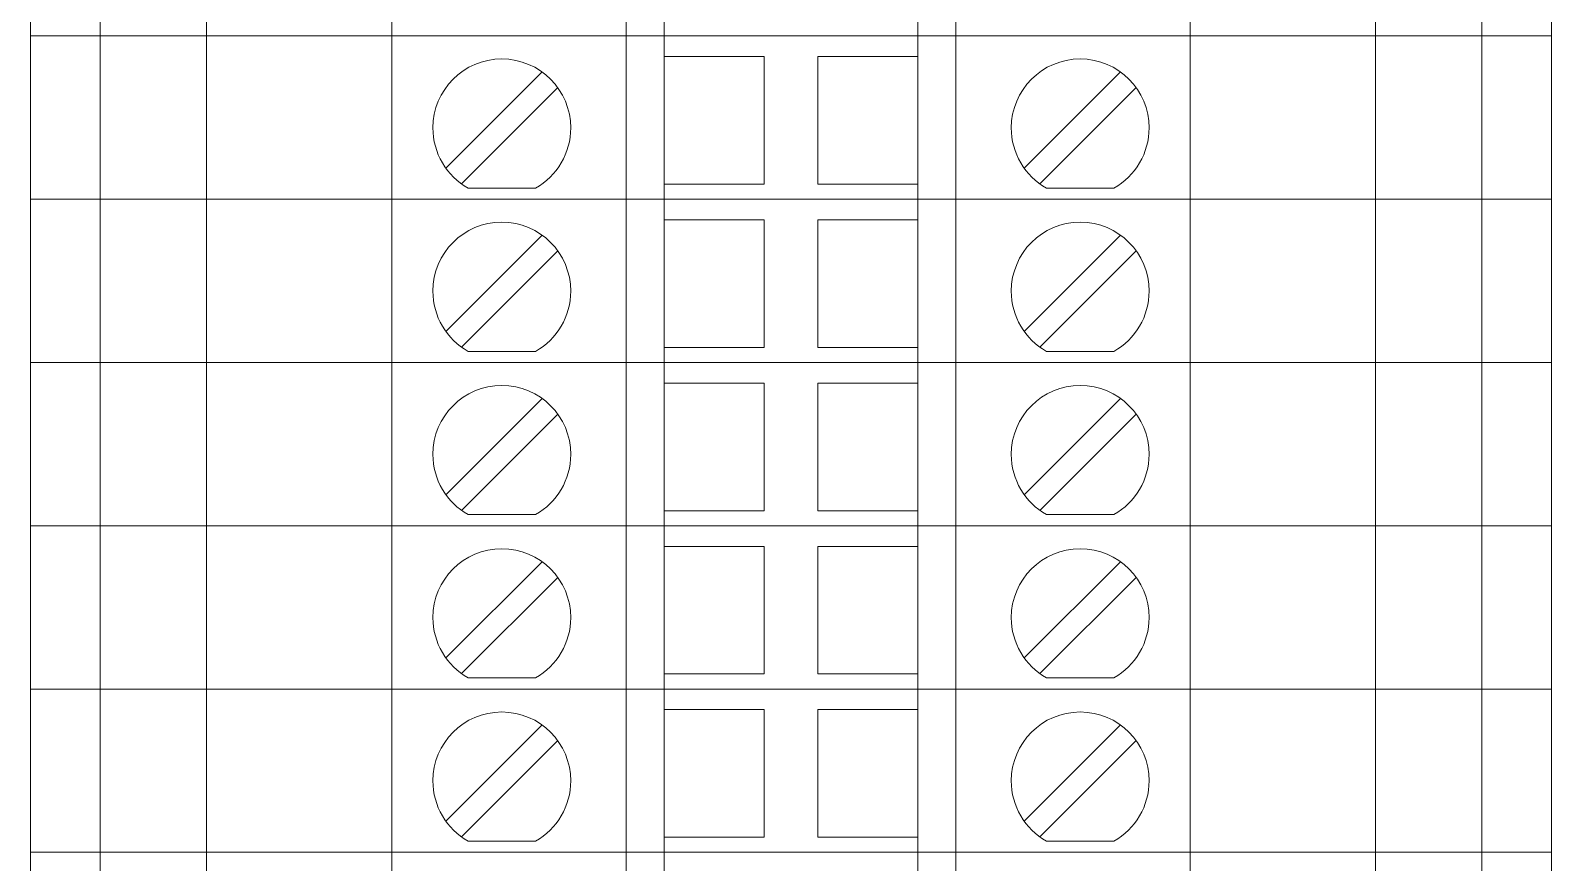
# Model space of a CAD drawing. Header units: millimetres. Extents: x 1880 to 4113, y 771 to 2990.
# Drawn here: x 2250.67 to 2298.67, y 1886.74 to 1912.99 of the extents above; entities that cross this region are included whole.
import ezdxf

# ---------------------------------------------------------------- set-up
doc = ezdxf.new("R2010")
doc.units = ezdxf.units.MM
doc.layers.add('000-PI-ORMAR', color=2, linetype='Continuous')

msp = doc.modelspace()

# ---------------------------------------------------------------- linework, layer by layer
at = {"layer": '000-PI-ORMAR', "color": 0, "linetype": 'ByBlock', "lineweight": 0}
for p, q in [((2250.672, 1912.813), (2250.672, 1917.963)), ((2252.872, 1912.813), (2252.872, 1917.963)), ((2256.233, 1912.813), (2256.233, 1917.963)), ((2262.072, 1912.813), (2262.072, 1917.963)), ((2269.472, 1912.813), (2269.472, 1917.963)), ((2270.672, 1912.813), (2270.672, 1917.963)), ((2278.672, 1912.813), (2278.672, 1917.963)), ((2279.872, 1912.813), (2279.872, 1917.963)), ((2287.272, 1912.813), (2287.272, 1917.963)), ((2293.111, 1912.813), (2293.111, 1917.963)), ((2296.472, 1912.813), (2296.472, 1917.963)), ((2298.672, 1912.813), (2298.672, 1917.963)), ((2250.672, 1912.813), (2250.672, 1912.813)), ((2250.672, 1912.813), (2251.355, 1912.813)), ((2250.672, 1912.813), (2250.672, 1912.813)), ((2250.672, 1912.813), (2251.355, 1912.813)), ((2250.672, 1907.663), (2250.672, 1912.813)), ((2251.672, 1912.813), (2251.355, 1912.813)), ((2251.672, 1912.813), (2251.355, 1912.813)), ((2252.872, 1912.813), (2251.672, 1912.813)), ((2251.672, 1912.813), (2251.672, 1912.813)), ((2251.672, 1912.813), (2251.672, 1912.813)), ((2252.872, 1912.813), (2251.672, 1912.813)), ((2252.172, 1912.813), (2252.172, 1912.813)), ((2254.464, 1912.813), (2252.872, 1912.813)), ((2252.872, 1912.813), (2252.872, 1912.813)), ((2252.872, 1912.813), (2252.872, 1912.813)), ((2254.464, 1912.813), (2252.872, 1912.813)), ((2252.872, 1907.663), (2252.872, 1912.813)), ((2256.606, 1912.813), (2254.464, 1912.813)), ((2256.606, 1912.813), (2254.464, 1912.813)), ((2254.922, 1912.813), (2254.922, 1912.813)), ((2254.922, 1912.813), (2254.922, 1912.813)), ((2256.233, 1907.663), (2256.233, 1912.813)), ((2256.606, 1912.813), (2256.99, 1912.813)), ((2256.99, 1912.813), (2256.606, 1912.813)), ((2256.99, 1912.813), (2259.498, 1912.813)), ((2259.498, 1912.813), (2256.99, 1912.813)), ((2257.472, 1912.813), (2257.472, 1912.813)), ((2257.472, 1912.813), (2257.472, 1912.813)), ((2258.372, 1912.813), (2258.372, 1912.813)), ((2258.372, 1912.813), (2258.372, 1912.813)), ((2258.672, 1912.813), (2258.672, 1912.813)), ((2262.072, 1912.813), (2259.498, 1912.813)), ((2262.072, 1912.813), (2259.498, 1912.813)), ((2269.472, 1912.813), (2262.072, 1912.813)), ((2269.472, 1912.813), (2262.072, 1912.813)), ((2262.072, 1907.663), (2262.072, 1912.813)), ((2270.672, 1912.813), (2269.472, 1912.813)), ((2270.672, 1912.813), (2269.472, 1912.813)), ((2269.472, 1907.663), (2269.472, 1912.813)), ((2278.672, 1912.813), (2270.672, 1912.813)), ((2270.672, 1912.813), (2270.672, 1912.813)), ((2270.672, 1912.813), (2270.672, 1912.813)), ((2278.672, 1912.813), (2270.672, 1912.813)), ((2270.672, 1907.663), (2270.672, 1912.813)), ((2279.872, 1912.813), (2278.672, 1912.813)), ((2278.672, 1912.813), (2278.672, 1912.813)), ((2278.672, 1912.813), (2278.672, 1912.813)), ((2279.872, 1912.813), (2278.672, 1912.813)), ((2278.672, 1907.663), (2278.672, 1912.813)), ((2287.272, 1912.813), (2279.872, 1912.813)), ((2287.272, 1912.813), (2279.872, 1912.813)), ((2279.872, 1907.663), (2279.872, 1912.813)), ((2284.472, 1912.813), (2284.472, 1912.813)), ((2284.472, 1912.813), (2284.472, 1912.813)), ((2289.846, 1912.813), (2287.272, 1912.813)), ((2289.846, 1912.813), (2287.272, 1912.813)), ((2287.272, 1907.663), (2287.272, 1912.813)), ((2289.522, 1912.813), (2289.522, 1912.813)), ((2289.522, 1912.813), (2289.522, 1912.813)), ((2289.846, 1912.813), (2292.354, 1912.813)), ((2292.354, 1912.813), (2289.846, 1912.813)), ((2290.672, 1912.813), (2290.672, 1912.813)), ((2292.172, 1912.813), (2292.172, 1912.813)), ((2292.172, 1912.813), (2292.172, 1912.813)), ((2292.354, 1912.813), (2292.738, 1912.813)), ((2292.738, 1912.813), (2292.354, 1912.813)), ((2294.88, 1912.813), (2292.738, 1912.813)), ((2294.88, 1912.813), (2292.738, 1912.813)), ((2293.111, 1907.663), (2293.111, 1912.813)), ((2294.422, 1912.813), (2294.422, 1912.813)), ((2294.422, 1912.813), (2294.422, 1912.813)), ((2296.472, 1912.813), (2294.88, 1912.813)), ((2296.472, 1912.813), (2294.88, 1912.813)), ((2296.472, 1912.813), (2298.672, 1912.813)), ((2296.472, 1912.813), (2296.472, 1912.813)), ((2296.472, 1912.813), (2296.472, 1912.813)), ((2296.472, 1912.813), (2298.672, 1912.813)), ((2296.472, 1907.663), (2296.472, 1912.813)), ((2298.672, 1912.813), (2298.672, 1912.813)), ((2298.672, 1912.813), (2298.672, 1912.813)), ((2298.672, 1907.663), (2298.672, 1912.813)), ((2270.672, 1912.163), (2270.672, 1912.163)), ((2270.672, 1912.163), (2273.822, 1912.163)), ((2273.822, 1912.163), (2273.822, 1908.138)), ((2273.822, 1912.163), (2273.822, 1912.163)), ((2275.522, 1912.163), (2278.672, 1912.163)), ((2275.522, 1908.138), (2275.522, 1912.163)), ((2275.522, 1912.163), (2275.522, 1912.163)), ((2278.672, 1912.163), (2278.672, 1912.163)), ((2266.817, 1911.679), (2263.782, 1908.643)), ((2266.817, 1911.679), (2266.817, 1911.679)), ((2285.067, 1911.679), (2282.032, 1908.643)), ((2285.067, 1911.679), (2285.067, 1911.679)), ((2264.276, 1908.148), (2267.312, 1911.184)), ((2267.312, 1911.184), (2267.312, 1911.184)), ((2269.472, 1908.613), (2269.472, 1911.213)), ((2269.472, 1911.213), (2269.472, 1911.213)), ((2279.872, 1911.213), (2279.872, 1911.213)), ((2279.872, 1908.613), (2279.872, 1911.213)), ((2282.526, 1908.148), (2285.562, 1911.184)), ((2285.562, 1911.184), (2285.562, 1911.184)), ((2263.782, 1908.643), (2263.782, 1908.643)), ((2269.472, 1908.613), (2269.472, 1908.613)), ((2279.872, 1908.613), (2279.872, 1908.613)), ((2282.032, 1908.643), (2282.032, 1908.643)), ((2264.276, 1908.148), (2264.276, 1908.148)), ((2264.488, 1908.013), (2264.488, 1908.013)), ((2264.488, 1908.013), (2266.606, 1908.013)), ((2266.606, 1908.013), (2266.606, 1908.013)), ((2270.672, 1908.138), (2270.672, 1908.138)), ((2273.822, 1908.138), (2270.672, 1908.138)), ((2273.822, 1908.138), (2273.822, 1908.138)), ((2278.672, 1908.138), (2275.522, 1908.138)), ((2275.522, 1908.138), (2275.522, 1908.138)), ((2278.672, 1908.138), (2278.672, 1908.138)), ((2282.526, 1908.148), (2282.526, 1908.148)), ((2282.738, 1908.013), (2282.738, 1908.013)), ((2282.738, 1908.013), (2284.856, 1908.013)), ((2284.856, 1908.013), (2284.856, 1908.013)), ((2250.672, 1907.663), (2250.672, 1907.663)), ((2250.672, 1907.663), (2251.355, 1907.663)), ((2250.672, 1907.663), (2250.672, 1907.663)), ((2250.672, 1907.663), (2251.355, 1907.663)), ((2250.672, 1902.513), (2250.672, 1907.663)), ((2251.672, 1907.663), (2251.355, 1907.663)), ((2251.672, 1907.663), (2251.355, 1907.663)), ((2252.872, 1907.663), (2251.672, 1907.663)), ((2251.672, 1907.663), (2251.672, 1907.663)), ((2251.672, 1907.663), (2251.672, 1907.663)), ((2252.872, 1907.663), (2251.672, 1907.663)), ((2252.172, 1907.663), (2252.172, 1907.663)), ((2254.464, 1907.663), (2252.872, 1907.663)), ((2252.872, 1907.663), (2252.872, 1907.663)), ((2252.872, 1907.663), (2252.872, 1907.663)), ((2254.464, 1907.663), (2252.872, 1907.663)), ((2252.872, 1902.513), (2252.872, 1907.663)), ((2256.606, 1907.663), (2254.464, 1907.663)), ((2256.606, 1907.663), (2254.464, 1907.663)), ((2254.922, 1907.663), (2254.922, 1907.663)), ((2254.922, 1907.663), (2254.922, 1907.663)), ((2256.233, 1902.513), (2256.233, 1907.663)), ((2256.606, 1907.663), (2256.99, 1907.663)), ((2256.99, 1907.663), (2256.606, 1907.663)), ((2256.99, 1907.663), (2259.498, 1907.663)), ((2259.498, 1907.663), (2256.99, 1907.663)), ((2257.472, 1907.663), (2257.472, 1907.663)), ((2257.472, 1907.663), (2257.472, 1907.663)), ((2258.372, 1907.663), (2258.372, 1907.663)), ((2258.372, 1907.663), (2258.372, 1907.663)), ((2258.672, 1907.663), (2258.672, 1907.663)), ((2262.072, 1907.663), (2259.498, 1907.663)), ((2262.072, 1907.663), (2259.498, 1907.663)), ((2269.472, 1907.663), (2262.072, 1907.663)), ((2269.472, 1907.663), (2262.072, 1907.663)), ((2262.072, 1902.513), (2262.072, 1907.663)), ((2270.672, 1907.663), (2269.472, 1907.663)), ((2270.672, 1907.663), (2269.472, 1907.663)), ((2269.472, 1902.513), (2269.472, 1907.663)), ((2278.672, 1907.663), (2270.672, 1907.663)), ((2270.672, 1907.663), (2270.672, 1907.663)), ((2270.672, 1907.663), (2270.672, 1907.663)), ((2278.672, 1907.663), (2270.672, 1907.663)), ((2270.672, 1902.513), (2270.672, 1907.663)), ((2279.872, 1907.663), (2278.672, 1907.663)), ((2278.672, 1907.663), (2278.672, 1907.663)), ((2278.672, 1907.663), (2278.672, 1907.663)), ((2279.872, 1907.663), (2278.672, 1907.663)), ((2278.672, 1902.513), (2278.672, 1907.663)), ((2287.272, 1907.663), (2279.872, 1907.663)), ((2287.272, 1907.663), (2279.872, 1907.663)), ((2279.872, 1902.513), (2279.872, 1907.663)), ((2284.472, 1907.663), (2284.472, 1907.663)), ((2284.472, 1907.663), (2284.472, 1907.663)), ((2289.846, 1907.663), (2287.272, 1907.663)), ((2289.846, 1907.663), (2287.272, 1907.663)), ((2287.272, 1902.513), (2287.272, 1907.663)), ((2289.522, 1907.663), (2289.522, 1907.663)), ((2289.522, 1907.663), (2289.522, 1907.663)), ((2289.846, 1907.663), (2292.354, 1907.663)), ((2292.354, 1907.663), (2289.846, 1907.663)), ((2290.672, 1907.663), (2290.672, 1907.663)), ((2292.172, 1907.663), (2292.172, 1907.663)), ((2292.172, 1907.663), (2292.172, 1907.663)), ((2292.354, 1907.663), (2292.738, 1907.663)), ((2292.738, 1907.663), (2292.354, 1907.663)), ((2294.88, 1907.663), (2292.738, 1907.663)), ((2294.88, 1907.663), (2292.738, 1907.663)), ((2293.111, 1902.513), (2293.111, 1907.663)), ((2294.422, 1907.663), (2294.422, 1907.663)), ((2294.422, 1907.663), (2294.422, 1907.663)), ((2296.472, 1907.663), (2294.88, 1907.663)), ((2296.472, 1907.663), (2294.88, 1907.663)), ((2296.472, 1907.663), (2298.672, 1907.663)), ((2296.472, 1907.663), (2296.472, 1907.663)), ((2296.472, 1907.663), (2296.472, 1907.663)), ((2296.472, 1907.663), (2298.672, 1907.663)), ((2296.472, 1902.513), (2296.472, 1907.663)), ((2298.672, 1907.663), (2298.672, 1907.663)), ((2298.672, 1907.663), (2298.672, 1907.663)), ((2298.672, 1902.513), (2298.672, 1907.663)), ((2270.672, 1907.013), (2270.672, 1907.013)), ((2270.672, 1907.013), (2273.822, 1907.013)), ((2273.822, 1907.013), (2273.822, 1902.988)), ((2273.822, 1907.013), (2273.822, 1907.013)), ((2275.522, 1907.013), (2278.672, 1907.013)), ((2275.522, 1902.988), (2275.522, 1907.013)), ((2275.522, 1907.013), (2275.522, 1907.013)), ((2278.672, 1907.013), (2278.672, 1907.013)), ((2266.817, 1906.529), (2263.782, 1903.493)), ((2266.817, 1906.529), (2266.817, 1906.529)), ((2285.067, 1906.529), (2282.032, 1903.493)), ((2285.067, 1906.529), (2285.067, 1906.529)), ((2264.276, 1902.998), (2267.312, 1906.034)), ((2267.312, 1906.034), (2267.312, 1906.034)), ((2269.472, 1903.463), (2269.472, 1906.063)), ((2269.472, 1906.063), (2269.472, 1906.063)), ((2279.872, 1906.063), (2279.872, 1906.063)), ((2279.872, 1903.463), (2279.872, 1906.063)), ((2282.526, 1902.998), (2285.562, 1906.034)), ((2285.562, 1906.034), (2285.562, 1906.034)), ((2263.782, 1903.493), (2263.782, 1903.493)), ((2269.472, 1903.463), (2269.472, 1903.463)), ((2279.872, 1903.463), (2279.872, 1903.463)), ((2282.032, 1903.493), (2282.032, 1903.493)), ((2264.276, 1902.998), (2264.276, 1902.998)), ((2264.488, 1902.863), (2264.488, 1902.863)), ((2264.488, 1902.863), (2266.606, 1902.863)), ((2266.606, 1902.863), (2266.606, 1902.863)), ((2270.672, 1902.988), (2270.672, 1902.988)), ((2273.822, 1902.988), (2270.672, 1902.988)), ((2273.822, 1902.988), (2273.822, 1902.988)), ((2278.672, 1902.988), (2275.522, 1902.988)), ((2275.522, 1902.988), (2275.522, 1902.988)), ((2278.672, 1902.988), (2278.672, 1902.988)), ((2282.526, 1902.998), (2282.526, 1902.998)), ((2282.738, 1902.863), (2282.738, 1902.863)), ((2282.738, 1902.863), (2284.856, 1902.863)), ((2284.856, 1902.863), (2284.856, 1902.863)), ((2250.672, 1902.513), (2250.672, 1902.513)), ((2250.672, 1902.513), (2251.355, 1902.513)), ((2250.672, 1902.513), (2250.672, 1902.513)), ((2250.672, 1902.513), (2251.355, 1902.513)), ((2250.672, 1897.363), (2250.672, 1902.513)), ((2251.672, 1902.513), (2251.355, 1902.513)), ((2251.672, 1902.513), (2251.355, 1902.513)), ((2252.872, 1902.513), (2251.672, 1902.513)), ((2251.672, 1902.513), (2251.672, 1902.513)), ((2251.672, 1902.513), (2251.672, 1902.513)), ((2252.872, 1902.513), (2251.672, 1902.513)), ((2252.172, 1902.513), (2252.172, 1902.513)), ((2254.464, 1902.513), (2252.872, 1902.513)), ((2252.872, 1902.513), (2252.872, 1902.513)), ((2252.872, 1902.513), (2252.872, 1902.513)), ((2254.464, 1902.513), (2252.872, 1902.513)), ((2252.872, 1897.363), (2252.872, 1902.513)), ((2256.606, 1902.513), (2254.464, 1902.513)), ((2256.606, 1902.513), (2254.464, 1902.513)), ((2254.922, 1902.513), (2254.922, 1902.513)), ((2254.922, 1902.513), (2254.922, 1902.513)), ((2256.233, 1897.363), (2256.233, 1902.513)), ((2256.606, 1902.513), (2256.99, 1902.513)), ((2256.99, 1902.513), (2256.606, 1902.513)), ((2256.99, 1902.513), (2259.498, 1902.513)), ((2259.498, 1902.513), (2256.99, 1902.513)), ((2257.472, 1902.513), (2257.472, 1902.513)), ((2257.472, 1902.513), (2257.472, 1902.513)), ((2258.372, 1902.513), (2258.372, 1902.513)), ((2258.372, 1902.513), (2258.372, 1902.513)), ((2258.672, 1902.513), (2258.672, 1902.513)), ((2262.072, 1902.513), (2259.498, 1902.513)), ((2262.072, 1902.513), (2259.498, 1902.513)), ((2269.472, 1902.513), (2262.072, 1902.513)), ((2269.472, 1902.513), (2262.072, 1902.513)), ((2262.072, 1897.363), (2262.072, 1902.513)), ((2270.672, 1902.513), (2269.472, 1902.513)), ((2270.672, 1902.513), (2269.472, 1902.513)), ((2269.472, 1897.363), (2269.472, 1902.513)), ((2278.672, 1902.513), (2270.672, 1902.513)), ((2270.672, 1902.513), (2270.672, 1902.513)), ((2270.672, 1902.513), (2270.672, 1902.513)), ((2278.672, 1902.513), (2270.672, 1902.513)), ((2270.672, 1897.363), (2270.672, 1902.513)), ((2279.872, 1902.513), (2278.672, 1902.513)), ((2278.672, 1902.513), (2278.672, 1902.513)), ((2278.672, 1902.513), (2278.672, 1902.513)), ((2279.872, 1902.513), (2278.672, 1902.513)), ((2278.672, 1897.363), (2278.672, 1902.513)), ((2287.272, 1902.513), (2279.872, 1902.513)), ((2287.272, 1902.513), (2279.872, 1902.513)), ((2279.872, 1897.363), (2279.872, 1902.513)), ((2284.472, 1902.513), (2284.472, 1902.513)), ((2284.472, 1902.513), (2284.472, 1902.513)), ((2289.846, 1902.513), (2287.272, 1902.513)), ((2289.846, 1902.513), (2287.272, 1902.513)), ((2287.272, 1897.363), (2287.272, 1902.513)), ((2289.522, 1902.513), (2289.522, 1902.513)), ((2289.522, 1902.513), (2289.522, 1902.513)), ((2289.846, 1902.513), (2292.354, 1902.513)), ((2292.354, 1902.513), (2289.846, 1902.513)), ((2290.672, 1902.513), (2290.672, 1902.513)), ((2292.172, 1902.513), (2292.172, 1902.513)), ((2292.172, 1902.513), (2292.172, 1902.513)), ((2292.354, 1902.513), (2292.738, 1902.513)), ((2292.738, 1902.513), (2292.354, 1902.513)), ((2294.88, 1902.513), (2292.738, 1902.513)), ((2294.88, 1902.513), (2292.738, 1902.513)), ((2293.111, 1897.363), (2293.111, 1902.513)), ((2294.422, 1902.513), (2294.422, 1902.513)), ((2294.422, 1902.513), (2294.422, 1902.513)), ((2296.472, 1902.513), (2294.88, 1902.513)), ((2296.472, 1902.513), (2294.88, 1902.513)), ((2296.472, 1902.513), (2298.672, 1902.513)), ((2296.472, 1902.513), (2296.472, 1902.513)), ((2296.472, 1902.513), (2296.472, 1902.513)), ((2296.472, 1902.513), (2298.672, 1902.513)), ((2296.472, 1897.363), (2296.472, 1902.513)), ((2298.672, 1902.513), (2298.672, 1902.513)), ((2298.672, 1902.513), (2298.672, 1902.513)), ((2298.672, 1897.363), (2298.672, 1902.513)), ((2270.672, 1901.863), (2270.672, 1901.863)), ((2270.672, 1901.863), (2273.822, 1901.863)), ((2273.822, 1901.863), (2273.822, 1897.838)), ((2273.822, 1901.863), (2273.822, 1901.863)), ((2275.522, 1901.863), (2278.672, 1901.863)), ((2275.522, 1897.838), (2275.522, 1901.863)), ((2275.522, 1901.863), (2275.522, 1901.863)), ((2278.672, 1901.863), (2278.672, 1901.863)), ((2266.817, 1901.379), (2263.782, 1898.343)), ((2266.817, 1901.379), (2266.817, 1901.379)), ((2285.067, 1901.379), (2282.032, 1898.343)), ((2285.067, 1901.379), (2285.067, 1901.379)), ((2264.276, 1897.848), (2267.312, 1900.884)), ((2267.312, 1900.884), (2267.312, 1900.884)), ((2269.472, 1898.313), (2269.472, 1900.913)), ((2269.472, 1900.913), (2269.472, 1900.913)), ((2279.872, 1900.913), (2279.872, 1900.913)), ((2279.872, 1898.313), (2279.872, 1900.913)), ((2282.526, 1897.848), (2285.562, 1900.884)), ((2285.562, 1900.884), (2285.562, 1900.884)), ((2263.782, 1898.343), (2263.782, 1898.343)), ((2269.472, 1898.313), (2269.472, 1898.313)), ((2279.872, 1898.313), (2279.872, 1898.313)), ((2282.032, 1898.343), (2282.032, 1898.343)), ((2264.276, 1897.848), (2264.276, 1897.848)), ((2264.488, 1897.713), (2264.488, 1897.713)), ((2264.488, 1897.713), (2266.606, 1897.713)), ((2266.606, 1897.713), (2266.606, 1897.713)), ((2270.672, 1897.838), (2270.672, 1897.838)), ((2273.822, 1897.838), (2270.672, 1897.838)), ((2273.822, 1897.838), (2273.822, 1897.838)), ((2278.672, 1897.838), (2275.522, 1897.838)), ((2275.522, 1897.838), (2275.522, 1897.838)), ((2278.672, 1897.838), (2278.672, 1897.838)), ((2282.526, 1897.848), (2282.526, 1897.848)), ((2282.738, 1897.713), (2282.738, 1897.713)), ((2282.738, 1897.713), (2284.856, 1897.713)), ((2284.856, 1897.713), (2284.856, 1897.713)), ((2250.672, 1897.363), (2250.672, 1897.363)), ((2250.672, 1897.363), (2251.355, 1897.363)), ((2250.672, 1897.363), (2250.672, 1897.363)), ((2250.672, 1897.363), (2251.355, 1897.363)), ((2250.672, 1892.213), (2250.672, 1897.363)), ((2251.672, 1897.363), (2251.355, 1897.363)), ((2251.672, 1897.363), (2251.355, 1897.363)), ((2252.872, 1897.363), (2251.672, 1897.363)), ((2251.672, 1897.363), (2251.672, 1897.363)), ((2251.672, 1897.363), (2251.672, 1897.363)), ((2252.872, 1897.363), (2251.672, 1897.363)), ((2252.172, 1897.363), (2252.172, 1897.363)), ((2254.464, 1897.363), (2252.872, 1897.363)), ((2252.872, 1897.363), (2252.872, 1897.363)), ((2252.872, 1897.363), (2252.872, 1897.363)), ((2254.464, 1897.363), (2252.872, 1897.363)), ((2252.872, 1892.213), (2252.872, 1897.363)), ((2256.606, 1897.363), (2254.464, 1897.363)), ((2256.606, 1897.363), (2254.464, 1897.363)), ((2254.922, 1897.363), (2254.922, 1897.363)), ((2254.922, 1897.363), (2254.922, 1897.363)), ((2256.233, 1892.213), (2256.233, 1897.363)), ((2256.606, 1897.363), (2256.99, 1897.363)), ((2256.99, 1897.363), (2256.606, 1897.363)), ((2256.99, 1897.363), (2259.498, 1897.363)), ((2259.498, 1897.363), (2256.99, 1897.363)), ((2257.472, 1897.363), (2257.472, 1897.363)), ((2257.472, 1897.363), (2257.472, 1897.363)), ((2258.372, 1897.363), (2258.372, 1897.363)), ((2258.372, 1897.363), (2258.372, 1897.363)), ((2258.672, 1897.363), (2258.672, 1897.363)), ((2262.072, 1897.363), (2259.498, 1897.363)), ((2262.072, 1897.363), (2259.498, 1897.363)), ((2269.472, 1897.363), (2262.072, 1897.363)), ((2269.472, 1897.363), (2262.072, 1897.363)), ((2262.072, 1892.213), (2262.072, 1897.363)), ((2270.672, 1897.363), (2269.472, 1897.363)), ((2270.672, 1897.363), (2269.472, 1897.363)), ((2269.472, 1892.213), (2269.472, 1897.363)), ((2278.672, 1897.363), (2270.672, 1897.363)), ((2270.672, 1897.363), (2270.672, 1897.363)), ((2270.672, 1897.363), (2270.672, 1897.363)), ((2278.672, 1897.363), (2270.672, 1897.363)), ((2270.672, 1892.213), (2270.672, 1897.363)), ((2279.872, 1897.363), (2278.672, 1897.363)), ((2278.672, 1897.363), (2278.672, 1897.363)), ((2278.672, 1897.363), (2278.672, 1897.363)), ((2279.872, 1897.363), (2278.672, 1897.363)), ((2278.672, 1892.213), (2278.672, 1897.363)), ((2287.272, 1897.363), (2279.872, 1897.363)), ((2287.272, 1897.363), (2279.872, 1897.363)), ((2279.872, 1892.213), (2279.872, 1897.363)), ((2284.472, 1897.363), (2284.472, 1897.363)), ((2284.472, 1897.363), (2284.472, 1897.363)), ((2289.846, 1897.363), (2287.272, 1897.363)), ((2289.846, 1897.363), (2287.272, 1897.363)), ((2287.272, 1892.213), (2287.272, 1897.363)), ((2289.522, 1897.363), (2289.522, 1897.363)), ((2289.522, 1897.363), (2289.522, 1897.363)), ((2289.846, 1897.363), (2292.354, 1897.363)), ((2292.354, 1897.363), (2289.846, 1897.363)), ((2290.672, 1897.363), (2290.672, 1897.363)), ((2292.172, 1897.363), (2292.172, 1897.363)), ((2292.172, 1897.363), (2292.172, 1897.363)), ((2292.354, 1897.363), (2292.738, 1897.363)), ((2292.738, 1897.363), (2292.354, 1897.363)), ((2294.88, 1897.363), (2292.738, 1897.363)), ((2294.88, 1897.363), (2292.738, 1897.363)), ((2293.111, 1892.213), (2293.111, 1897.363)), ((2294.422, 1897.363), (2294.422, 1897.363)), ((2294.422, 1897.363), (2294.422, 1897.363)), ((2296.472, 1897.363), (2294.88, 1897.363)), ((2296.472, 1897.363), (2294.88, 1897.363)), ((2296.472, 1897.363), (2298.672, 1897.363)), ((2296.472, 1897.363), (2296.472, 1897.363)), ((2296.472, 1897.363), (2296.472, 1897.363)), ((2296.472, 1897.363), (2298.672, 1897.363)), ((2296.472, 1892.213), (2296.472, 1897.363)), ((2298.672, 1897.363), (2298.672, 1897.363)), ((2298.672, 1897.363), (2298.672, 1897.363)), ((2298.672, 1892.213), (2298.672, 1897.363)), ((2270.672, 1896.713), (2270.672, 1896.713)), ((2270.672, 1896.713), (2273.822, 1896.713)), ((2273.822, 1896.713), (2273.822, 1892.688)), ((2273.822, 1896.713), (2273.822, 1896.713)), ((2275.522, 1896.713), (2278.672, 1896.713)), ((2275.522, 1892.688), (2275.522, 1896.713)), ((2275.522, 1896.713), (2275.522, 1896.713)), ((2278.672, 1896.713), (2278.672, 1896.713)), ((2266.817, 1896.229), (2263.782, 1893.193)), ((2266.817, 1896.229), (2266.817, 1896.229)), ((2285.067, 1896.229), (2282.032, 1893.193)), ((2285.067, 1896.229), (2285.067, 1896.229)), ((2264.276, 1892.698), (2267.312, 1895.734)), ((2267.312, 1895.734), (2267.312, 1895.734)), ((2269.472, 1893.163), (2269.472, 1895.763)), ((2269.472, 1895.763), (2269.472, 1895.763)), ((2279.872, 1895.763), (2279.872, 1895.763)), ((2279.872, 1893.163), (2279.872, 1895.763)), ((2282.526, 1892.698), (2285.562, 1895.734)), ((2285.562, 1895.734), (2285.562, 1895.734)), ((2263.782, 1893.193), (2263.782, 1893.193)), ((2269.472, 1893.163), (2269.472, 1893.163)), ((2279.872, 1893.163), (2279.872, 1893.163)), ((2282.032, 1893.193), (2282.032, 1893.193)), ((2264.276, 1892.698), (2264.276, 1892.698)), ((2270.672, 1892.688), (2270.672, 1892.688)), ((2273.822, 1892.688), (2270.672, 1892.688)), ((2273.822, 1892.688), (2273.822, 1892.688)), ((2278.672, 1892.688), (2275.522, 1892.688)), ((2275.522, 1892.688), (2275.522, 1892.688)), ((2278.672, 1892.688), (2278.672, 1892.688)), ((2282.526, 1892.698), (2282.526, 1892.698)), ((2250.672, 1892.213), (2250.672, 1892.213)), ((2250.672, 1892.213), (2251.355, 1892.213)), ((2250.672, 1892.213), (2250.672, 1892.213)), ((2250.672, 1892.213), (2251.355, 1892.213)), ((2250.672, 1887.063), (2250.672, 1892.213)), ((2251.672, 1892.213), (2251.355, 1892.213)), ((2251.672, 1892.213), (2251.355, 1892.213)), ((2252.872, 1892.213), (2251.672, 1892.213)), ((2251.672, 1892.213), (2251.672, 1892.213)), ((2251.672, 1892.213), (2251.672, 1892.213)), ((2252.872, 1892.213), (2251.672, 1892.213)), ((2252.172, 1892.213), (2252.172, 1892.213)), ((2254.464, 1892.213), (2252.872, 1892.213)), ((2252.872, 1892.213), (2252.872, 1892.213)), ((2252.872, 1892.213), (2252.872, 1892.213)), ((2254.464, 1892.213), (2252.872, 1892.213)), ((2252.872, 1887.063), (2252.872, 1892.213)), ((2256.606, 1892.213), (2254.464, 1892.213)), ((2256.606, 1892.213), (2254.464, 1892.213)), ((2254.922, 1892.213), (2254.922, 1892.213)), ((2254.922, 1892.213), (2254.922, 1892.213)), ((2256.233, 1887.063), (2256.233, 1892.213)), ((2256.606, 1892.213), (2256.99, 1892.213)), ((2256.99, 1892.213), (2256.606, 1892.213)), ((2256.99, 1892.213), (2259.498, 1892.213)), ((2259.498, 1892.213), (2256.99, 1892.213)), ((2257.472, 1892.213), (2257.472, 1892.213)), ((2257.472, 1892.213), (2257.472, 1892.213)), ((2258.372, 1892.213), (2258.372, 1892.213)), ((2258.372, 1892.213), (2258.372, 1892.213)), ((2258.672, 1892.213), (2258.672, 1892.213)), ((2262.072, 1892.213), (2259.498, 1892.213)), ((2262.072, 1892.213), (2259.498, 1892.213)), ((2269.472, 1892.213), (2262.072, 1892.213)), ((2269.472, 1892.213), (2262.072, 1892.213)), ((2262.072, 1887.063), (2262.072, 1892.213)), ((2264.488, 1892.563), (2264.488, 1892.563)), ((2264.488, 1892.563), (2266.606, 1892.563)), ((2266.606, 1892.563), (2266.606, 1892.563)), ((2270.672, 1892.213), (2269.472, 1892.213)), ((2270.672, 1892.213), (2269.472, 1892.213)), ((2269.472, 1887.063), (2269.472, 1892.213)), ((2278.672, 1892.213), (2270.672, 1892.213)), ((2270.672, 1892.213), (2270.672, 1892.213)), ((2270.672, 1892.213), (2270.672, 1892.213)), ((2278.672, 1892.213), (2270.672, 1892.213)), ((2270.672, 1887.063), (2270.672, 1892.213)), ((2279.872, 1892.213), (2278.672, 1892.213)), ((2278.672, 1892.213), (2278.672, 1892.213)), ((2278.672, 1892.213), (2278.672, 1892.213)), ((2279.872, 1892.213), (2278.672, 1892.213)), ((2278.672, 1887.063), (2278.672, 1892.213)), ((2287.272, 1892.213), (2279.872, 1892.213)), ((2287.272, 1892.213), (2279.872, 1892.213)), ((2279.872, 1887.063), (2279.872, 1892.213)), ((2282.738, 1892.563), (2282.738, 1892.563)), ((2282.738, 1892.563), (2284.856, 1892.563)), ((2284.472, 1892.213), (2284.472, 1892.213)), ((2284.472, 1892.213), (2284.472, 1892.213)), ((2284.856, 1892.563), (2284.856, 1892.563)), ((2289.846, 1892.213), (2287.272, 1892.213)), ((2289.846, 1892.213), (2287.272, 1892.213)), ((2287.272, 1887.063), (2287.272, 1892.213)), ((2289.522, 1892.213), (2289.522, 1892.213)), ((2289.522, 1892.213), (2289.522, 1892.213)), ((2289.846, 1892.213), (2292.354, 1892.213)), ((2292.354, 1892.213), (2289.846, 1892.213)), ((2290.672, 1892.213), (2290.672, 1892.213)), ((2292.172, 1892.213), (2292.172, 1892.213)), ((2292.172, 1892.213), (2292.172, 1892.213)), ((2292.354, 1892.213), (2292.738, 1892.213)), ((2292.738, 1892.213), (2292.354, 1892.213)), ((2294.88, 1892.213), (2292.738, 1892.213)), ((2294.88, 1892.213), (2292.738, 1892.213)), ((2293.111, 1887.063), (2293.111, 1892.213)), ((2294.422, 1892.213), (2294.422, 1892.213)), ((2294.422, 1892.213), (2294.422, 1892.213)), ((2296.472, 1892.213), (2294.88, 1892.213)), ((2296.472, 1892.213), (2294.88, 1892.213)), ((2296.472, 1892.213), (2298.672, 1892.213)), ((2296.472, 1892.213), (2296.472, 1892.213)), ((2296.472, 1892.213), (2296.472, 1892.213)), ((2296.472, 1892.213), (2298.672, 1892.213)), ((2296.472, 1887.063), (2296.472, 1892.213)), ((2298.672, 1892.213), (2298.672, 1892.213)), ((2298.672, 1892.213), (2298.672, 1892.213)), ((2298.672, 1887.063), (2298.672, 1892.213)), ((2270.672, 1891.563), (2270.672, 1891.563)), ((2270.672, 1891.563), (2273.822, 1891.563)), ((2273.822, 1891.563), (2273.822, 1887.538)), ((2273.822, 1891.563), (2273.822, 1891.563)), ((2275.522, 1891.563), (2278.672, 1891.563)), ((2275.522, 1887.538), (2275.522, 1891.563)), ((2275.522, 1891.563), (2275.522, 1891.563)), ((2278.672, 1891.563), (2278.672, 1891.563)), ((2266.817, 1891.079), (2263.782, 1888.043)), ((2266.817, 1891.079), (2266.817, 1891.079)), ((2285.067, 1891.079), (2282.032, 1888.043)), ((2285.067, 1891.079), (2285.067, 1891.079)), ((2264.276, 1887.548), (2267.312, 1890.584)), ((2267.312, 1890.584), (2267.312, 1890.584)), ((2269.472, 1888.013), (2269.472, 1890.613)), ((2269.472, 1890.613), (2269.472, 1890.613)), ((2279.872, 1890.613), (2279.872, 1890.613)), ((2279.872, 1888.013), (2279.872, 1890.613)), ((2282.526, 1887.548), (2285.562, 1890.584)), ((2285.562, 1890.584), (2285.562, 1890.584)), ((2263.782, 1888.043), (2263.782, 1888.043)), ((2269.472, 1888.013), (2269.472, 1888.013)), ((2279.872, 1888.013), (2279.872, 1888.013)), ((2282.032, 1888.043), (2282.032, 1888.043)), ((2264.276, 1887.548), (2264.276, 1887.548)), ((2264.488, 1887.413), (2264.488, 1887.413)), ((2264.488, 1887.413), (2266.606, 1887.413)), ((2266.606, 1887.413), (2266.606, 1887.413)), ((2270.672, 1887.538), (2270.672, 1887.538)), ((2273.822, 1887.538), (2270.672, 1887.538)), ((2273.822, 1887.538), (2273.822, 1887.538)), ((2278.672, 1887.538), (2275.522, 1887.538)), ((2275.522, 1887.538), (2275.522, 1887.538)), ((2278.672, 1887.538), (2278.672, 1887.538)), ((2282.526, 1887.548), (2282.526, 1887.548)), ((2282.738, 1887.413), (2282.738, 1887.413)), ((2282.738, 1887.413), (2284.856, 1887.413)), ((2284.856, 1887.413), (2284.856, 1887.413)), ((2250.672, 1887.063), (2250.672, 1887.063)), ((2250.672, 1887.063), (2251.355, 1887.063)), ((2250.672, 1887.063), (2250.672, 1887.063)), ((2250.672, 1887.063), (2251.355, 1887.063)), ((2250.672, 1881.913), (2250.672, 1887.063)), ((2251.672, 1887.063), (2251.355, 1887.063)), ((2251.672, 1887.063), (2251.355, 1887.063)), ((2252.872, 1887.063), (2251.672, 1887.063)), ((2251.672, 1887.063), (2251.672, 1887.063)), ((2251.672, 1887.063), (2251.672, 1887.063)), ((2252.872, 1887.063), (2251.672, 1887.063)), ((2252.172, 1887.063), (2252.172, 1887.063)), ((2254.464, 1887.063), (2252.872, 1887.063)), ((2252.872, 1887.063), (2252.872, 1887.063)), ((2252.872, 1887.063), (2252.872, 1887.063)), ((2254.464, 1887.063), (2252.872, 1887.063)), ((2252.872, 1881.913), (2252.872, 1887.063)), ((2256.606, 1887.063), (2254.464, 1887.063)), ((2256.606, 1887.063), (2254.464, 1887.063)), ((2254.922, 1887.063), (2254.922, 1887.063)), ((2254.922, 1887.063), (2254.922, 1887.063)), ((2256.233, 1881.913), (2256.233, 1887.063)), ((2256.606, 1887.063), (2256.99, 1887.063)), ((2256.99, 1887.063), (2256.606, 1887.063)), ((2256.99, 1887.063), (2259.498, 1887.063)), ((2259.498, 1887.063), (2256.99, 1887.063)), ((2257.472, 1887.063), (2257.472, 1887.063)), ((2257.472, 1887.063), (2257.472, 1887.063)), ((2258.372, 1887.063), (2258.372, 1887.063)), ((2258.372, 1887.063), (2258.372, 1887.063)), ((2258.672, 1887.063), (2258.672, 1887.063)), ((2262.072, 1887.063), (2259.498, 1887.063)), ((2262.072, 1887.063), (2259.498, 1887.063)), ((2269.472, 1887.063), (2262.072, 1887.063)), ((2269.472, 1887.063), (2262.072, 1887.063)), ((2262.072, 1881.913), (2262.072, 1887.063)), ((2270.672, 1887.063), (2269.472, 1887.063)), ((2270.672, 1887.063), (2269.472, 1887.063)), ((2269.472, 1881.913), (2269.472, 1887.063)), ((2278.672, 1887.063), (2270.672, 1887.063)), ((2270.672, 1887.063), (2270.672, 1887.063)), ((2270.672, 1887.063), (2270.672, 1887.063)), ((2278.672, 1887.063), (2270.672, 1887.063)), ((2270.672, 1881.913), (2270.672, 1887.063)), ((2279.872, 1887.063), (2278.672, 1887.063)), ((2278.672, 1887.063), (2278.672, 1887.063)), ((2278.672, 1887.063), (2278.672, 1887.063)), ((2279.872, 1887.063), (2278.672, 1887.063)), ((2278.672, 1881.913), (2278.672, 1887.063)), ((2287.272, 1887.063), (2279.872, 1887.063)), ((2287.272, 1887.063), (2279.872, 1887.063)), ((2279.872, 1881.913), (2279.872, 1887.063)), ((2284.472, 1887.063), (2284.472, 1887.063)), ((2284.472, 1887.063), (2284.472, 1887.063)), ((2289.846, 1887.063), (2287.272, 1887.063)), ((2289.846, 1887.063), (2287.272, 1887.063)), ((2287.272, 1881.913), (2287.272, 1887.063)), ((2289.522, 1887.063), (2289.522, 1887.063)), ((2289.522, 1887.063), (2289.522, 1887.063)), ((2289.846, 1887.063), (2292.354, 1887.063)), ((2292.354, 1887.063), (2289.846, 1887.063)), ((2290.672, 1887.063), (2290.672, 1887.063)), ((2292.172, 1887.063), (2292.172, 1887.063)), ((2292.172, 1887.063), (2292.172, 1887.063)), ((2292.354, 1887.063), (2292.738, 1887.063)), ((2292.738, 1887.063), (2292.354, 1887.063)), ((2294.88, 1887.063), (2292.738, 1887.063)), ((2294.88, 1887.063), (2292.738, 1887.063)), ((2293.111, 1881.913), (2293.111, 1887.063)), ((2294.422, 1887.063), (2294.422, 1887.063)), ((2294.422, 1887.063), (2294.422, 1887.063)), ((2296.472, 1887.063), (2294.88, 1887.063)), ((2296.472, 1887.063), (2294.88, 1887.063)), ((2296.472, 1887.063), (2298.672, 1887.063)), ((2296.472, 1887.063), (2296.472, 1887.063)), ((2296.472, 1887.063), (2296.472, 1887.063)), ((2296.472, 1887.063), (2298.672, 1887.063)), ((2296.472, 1881.913), (2296.472, 1887.063)), ((2298.672, 1887.063), (2298.672, 1887.063)), ((2298.672, 1887.063), (2298.672, 1887.063)), ((2298.672, 1881.913), (2298.672, 1887.063))]:
    msp.add_line(p, q, dxfattribs=at)
for centre, start, end in [((2265.547, 1909.913), 360, 180), ((2283.797, 1909.913), 360, 180), ((2265.547, 1909.913), 180, 240.8754), ((2265.547, 1909.913), 299.1246, 360), ((2283.797, 1909.913), 180, 240.8754), ((2283.797, 1909.913), 299.1246, 360), ((2265.547, 1904.763), 360, 180), ((2283.797, 1904.763), 360, 180), ((2265.547, 1904.763), 180, 240.8754), ((2265.547, 1904.763), 299.1246, 360), ((2283.797, 1904.763), 180, 240.8754), ((2283.797, 1904.763), 299.1246, 360), ((2265.547, 1899.613), 360, 180), ((2283.797, 1899.613), 360, 180), ((2265.547, 1899.613), 180, 240.8754), ((2265.547, 1899.613), 299.1246, 360), ((2283.797, 1899.613), 180, 240.8754), ((2283.797, 1899.613), 299.1246, 360), ((2265.547, 1894.463), 360, 180), ((2283.797, 1894.463), 360, 180), ((2265.547, 1894.463), 180, 240.8754), ((2265.547, 1894.463), 299.1246, 360), ((2283.797, 1894.463), 180, 240.8754), ((2283.797, 1894.463), 299.1246, 360), ((2265.547, 1889.313), 360, 180), ((2283.797, 1889.313), 360, 180), ((2265.547, 1889.313), 180, 240.8754), ((2265.547, 1889.313), 299.1246, 360), ((2283.797, 1889.313), 180, 240.8754), ((2283.797, 1889.313), 299.1246, 360)]:
    msp.add_arc(centre, 2.175, start, end, dxfattribs=at)

doc.saveas('drawing.dxf')
